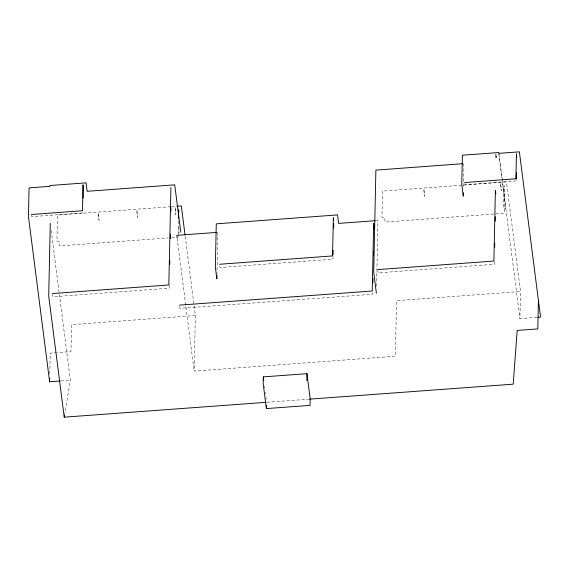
<?xml version="1.0" encoding="UTF-8"?>
<svg xmlns="http://www.w3.org/2000/svg" width="569" height="569" viewBox="0 0 569 569"><rect width="100%" height="100%" fill="white"/><g stroke="black" fill="none" stroke-linecap="round" stroke-linejoin="round"><path stroke-width="0.43" stroke-dasharray="2.85 2.13" d="M49.788 373.954L50.228 353.136L56.281 352.688M169.306 285.538L169.249 288.199L52.917 296.783L52.604 294.351M178.346 220.886L178.104 232.266L179.875 232.138M178.766 235.388L178.951 226.633M498.785 152.528L505.912 208.204L503.551 208.382L504.042 185.615L504.66 190.487L504.177 213.247L385.106 222.038L384.48 217.166L381.941 217.358L382.503 191.092L506.474 181.938L520.514 291.513L396.536 300.66L395.348 356.258L194.164 371.102L195.359 315.511L185.138 235.744M217.365 232.351L217.721 238.162L216.967 273.518M333.021 256.512L332.965 259.172L219.961 267.508L219.648 265.076M372.674 292.509L372.638 294.265L179.925 308.362L179.612 305.93M376.55 286.179L377.958 220.495L376.209 220.63M463.486 163.652L463.856 169.228L463.465 187.514M494.361 261.633L494.305 264.279L378.008 272.864L377.802 271.235M537.115 317.331L519.931 318.597L520.514 291.513M64.51 415.455L70.357 380.227L59.183 293.014M82.79 212.884L31.736 216.654L31.551 215.21M516.19 180.942L464.987 184.726L464.802 183.282M170.707 206.718L57.512 215.075L56.95 241.206L59.034 241.057L59.66 245.922L168.14 237.92M171.589 206.654L176.013 206.327M171.667 237.657L178.723 237.138M195.359 315.511L71.545 324.643L70.969 351.599L57.142 352.624M60.855 380.931L70.357 380.227M266.911 402.262L308.569 399.218M498.878 154.22L519.931 318.597M264.549 386.308L264.77 388.03M265.318 392.318L265.538 394.033M265.979 397.468L266.2 399.182M177.115 237.991L194.164 371.102M51.174 230.466L59.069 292.132M98.451 213.368L99.027 220.288L98.451 213.368M136.845 210.53L137.428 217.458L136.845 210.53M175.245 207.699L175.828 214.627L175.245 207.699M423.898 189.477L424.481 196.405L423.898 189.477M500.692 183.808L501.275 190.736L500.692 183.808"/><path stroke-width="0.85" d="M50.271 223.418L48.714 296.079L64.226 417.169L266.029 402.333M59.987 380.995L49.617 381.756L49.695 378.285M83.102 198.24L83.067 184.875L82.512 210.722L31.459 214.492M170.92 187.379L168.837 284.955L52.504 293.54M169.761 264.251L169.839 260.702M170.316 238.525L170.408 234.087M170.899 211.028L170.977 207.479M178.403 218.261L178.588 209.506L178.901 211.938M216.931 275.289L216.853 278.824L215.345 267.081L216.277 223.852L337.559 214.904L338.647 223.397L375.334 220.694M266.37 408.585L263.184 383.691L263.34 376.87L306.968 373.677L310.169 398.57L310.013 405.391L266.384 408.578L266.456 405.171M306.84 380.497L306.983 373.677M333.057 254.734L333.149 250.296M333.626 228.119L333.719 223.681M372.88 282.843L372.972 278.454M373.463 255.616L373.556 251.221M374.025 229.257L373.669 223.375L372.218 291.022L179.512 305.119M463.351 192.735L463.273 196.213L461.779 184.527L462.405 155.209L498.785 152.528M495.848 154.498L496.111 157.485L496.125 156.66M494.66 247.543L494.753 243.141M495.222 221.121L495.322 216.718M516.225 179.221L516.375 172.329M516.688 157.684L516.446 153.794L515.912 178.78L464.709 182.557M538.416 300.411L537.805 328.903L517.185 330.425L513.188 384.167L309.451 399.154M64.226 417.169L64.51 415.455M498.764 153.353L519.383 151.831L540.55 317.075L537.975 317.267M462.604 163.716L375.889 170.117L373.705 272.231L376.401 293.277M176.895 206.263L181.319 205.935L185.025 234.862M216.476 232.415L176.774 235.346L177.002 237.109M219.549 264.265L332.545 255.922L333.363 217.721L333.676 220.153M377.596 269.614L493.885 261.036L495.393 190.565L495.812 193.816M263.34 376.87L263.781 380.305M180.764 232.074L174.711 184.833L87.157 191.298L86.075 182.855L49.816 185.53L49.802 186.355L29.062 187.884L28.45 216.512L49.617 381.756"/></g></svg>
